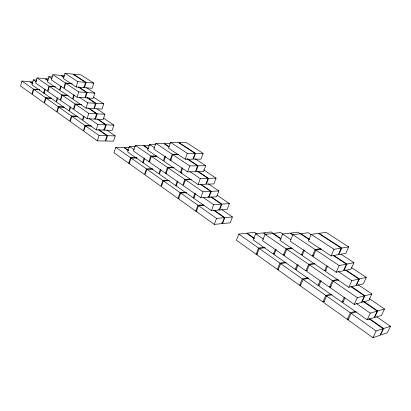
<?xml version="1.0" encoding="UTF-8"?>
<svg xmlns="http://www.w3.org/2000/svg" width="411" height="411" viewBox="0 0 411 411"><rect width="100%" height="100%" fill="white"/><g stroke="black" fill="none" stroke-linecap="round" stroke-linejoin="round"><path stroke-width="0.62" d="M21.932 81.054L20.55 86.022L31.94 94.16L33.373 89.125L21.932 81.054L29.695 81.707L32.818 83.89M36.944 80.15L33.383 79.842L31.966 84.846L43.617 93.014L44.809 93.102M33.769 89.403L32.335 94.443L44.121 102.858L45.606 97.756L33.769 89.403L39.759 89.86M37.041 77.91L35.593 82.996L47.491 91.263L48.986 86.11L37.041 77.91L44.835 78.604L47.959 80.731M43.617 93.014L44.758 89.074M45.164 89.357L44.023 93.297L56.081 101.748L57.263 97.756M52.413 76.98L48.842 76.651L47.357 81.774L59.533 90.071L60.725 86.038M46.017 98.044L44.532 103.151L56.728 111.859L58.264 106.69L46.017 98.044L51.421 98.409M49.402 86.392L47.907 91.55L60.222 100.104L61.773 94.879L49.402 86.392L55.413 86.88M52.829 74.622L51.313 79.832L63.751 88.231L65.318 82.955L52.829 74.622L60.648 75.367L63.777 77.432M57.684 98.049L56.502 102.046L68.981 110.795L70.209 106.742M61.152 86.325L59.955 90.363L72.562 98.953L73.8 94.864M65 73.317L63.448 78.563L76.179 86.993L83.947 87.641L85.56 82.375L72.757 74.078L65 73.317L77.782 81.681L85.56 82.375M58.691 106.988L57.155 112.162L69.783 121.183L71.38 115.943L58.691 106.988L64.111 107.302M62.205 95.177L60.648 100.402L73.41 109.269L75.018 103.973L62.205 95.177L68.231 95.609M72.387 83.813L65.755 83.243L64.183 88.524L77.068 97.227L84.918 97.782L86.546 92.48L78.254 86.998M76.179 86.993L77.782 81.681M70.641 107.045L69.418 111.098L82.344 120.161L83.618 116.056M74.237 95.162L72.999 99.257L86.058 108.16L93.836 108.612L95.491 103.325L87.086 97.72M77.068 97.227L78.696 91.874L65.755 83.243M71.822 116.256L70.224 121.497L83.315 130.847L84.969 125.535L71.822 116.256L77.854 116.539M81.501 104.651L75.465 104.276L73.852 109.578L87.075 118.764L94.931 119.118L96.606 113.801L87.913 107.893M84.527 87.687L86.14 82.426L73.338 74.134L80.946 74.879L93.759 83.109L92.146 88.319L84.527 87.687L83.469 86.988M78.845 87.05L87.137 92.526L85.503 97.823L93.199 98.363L94.828 93.117L86.531 87.687M86.058 108.16L87.707 102.822L79.313 97.171M84.07 116.37L82.796 120.48L96.2 129.871L103.978 130.123L105.678 124.821L97.386 119.133M87.075 118.764L88.745 113.39L75.465 104.276M91.468 126.074L85.426 125.853L83.772 131.176L97.345 140.87L105.206 141.014L106.922 135.676L98.527 129.809M87.666 97.761L96.071 103.361L94.417 108.643L102.036 109.085L103.69 103.855L93.708 97.258M96.909 108.858L104.887 114.227L103.212 119.493L95.516 119.144L97.191 113.832L89.012 108.273M96.2 129.871L97.895 124.518L89.089 118.425M97.345 140.87L99.066 135.476L85.426 125.853M103.515 118.096L113.883 125.139L112.182 130.385L104.558 130.138L106.259 124.841L97.967 119.159M99.113 129.83L107.512 135.692L105.791 141.024L113.487 141.168L115.208 135.887L106.809 130.076M128.232 150.565L123.654 147.364L115.789 147.282L113.996 152.758L128.684 163.249L129.891 163.239M135.45 146.455L129.465 146.383L127.621 151.9L142.674 162.453L143.871 162.443M128.684 163.249L130.549 157.696L136.591 157.68M137.104 158.04L131.063 158.055L129.198 163.614L144.461 174.516L146.403 168.88L152.44 168.777M148.35 148.977L143.187 145.463L135.327 145.36L133.441 150.981L148.874 161.703L150.082 161.693M142.674 162.453L144.204 157.973M144.729 158.338L143.198 162.818L158.841 173.786L160.434 169.24M155.466 144.513L149.491 144.42L147.554 150.087L163.373 160.871L164.981 156.272M148.874 161.703L150.837 156L156.874 156M152.974 169.152L146.938 169.26L144.991 174.896L160.871 186.234L162.89 180.516L168.911 180.316M156.807 156.37L151.376 156.37L149.409 162.073L165.463 173.231L166.671 173.201M168.967 146.943L163.712 143.47L155.867 143.336L153.878 149.106L170.118 160.074L171.32 160.064M160.984 169.62L159.386 174.166L175.667 185.577L176.853 185.531M165.535 156.648L163.922 161.246L180.383 172.471L181.57 172.44M170.55 142.36L168.51 148.176L185.155 159.206L192.877 159.17L194.999 153.334L178.297 142.504L170.55 142.36L187.282 153.308L194.999 153.334M165.463 173.231L167.508 167.441L173.529 167.349M170.118 160.074L172.183 154.217L178.199 154.233M169.471 180.706L163.444 180.907L161.42 186.63L177.948 198.431L179.15 198.364M174.094 167.734L168.073 167.832L166.023 173.617L182.741 185.233L184.873 179.36L190.868 179.165M178.77 154.608L172.754 154.598L170.683 160.454L187.591 171.875L195.384 171.7L197.537 165.823L186.938 158.816M175.667 185.577L177.326 180.968M180.383 172.471L182.063 167.806M185.155 159.206L187.282 153.308M177.896 181.364L176.232 185.978L193.18 197.855L194.362 197.783M197.557 171.428L207.981 178.379L205.793 184.236L198.102 184.549L180.958 172.861L182.638 168.191M177.948 198.431L180.054 192.625L186.06 192.322M187.591 171.875L189.748 165.931L197.537 165.823M186.635 192.728L180.635 193.036L178.523 198.842L195.739 211.136L196.931 211.043M191.454 179.561L185.459 179.761L183.321 185.638L200.738 197.737L208.505 197.275L210.725 191.377L200.136 184.179M195.574 153.334L193.453 159.17L201 159.134L203.121 153.365L186.45 142.653L178.872 142.514L195.574 153.334L203.121 153.365M205.731 165.705L198.117 165.813L195.965 171.69L203.579 171.521L205.731 165.705L195.153 158.78M193.18 197.855L194.912 193.175M198.102 184.549L200.291 178.626L207.981 178.379M195.502 193.586L193.771 198.272L211.429 210.648L219.089 210.047L221.344 204.169L210.925 197.023M195.739 211.136L197.938 205.243L203.317 204.873M200.738 197.737L202.962 191.773L210.725 191.377M216.068 178.117L208.552 178.364L206.368 184.215L213.884 183.912L216.068 178.117L203.589 169.871M203.918 205.295L198.539 205.67L196.34 211.567L214.285 224.385L222.017 223.62L224.308 217.702L213.509 210.155M209.081 197.244L211.305 191.346L218.883 190.961L216.664 196.792L209.081 197.244L208.028 196.52M211.429 210.648L213.689 204.709L221.344 204.169M219.664 210L221.914 204.128L229.395 203.604L227.144 209.41L219.664 210L218.626 209.281M214.285 224.385L216.582 218.4L224.308 217.702M222.592 223.563L224.884 217.65L232.426 216.967L230.139 222.819L222.592 223.563L221.57 222.839M254.275 238.647L246.502 233.212L238.842 234.111L236.428 240.199L256.084 254.234L257.348 254.044M265.28 234.311L263.204 232.888L255.673 233.787L253.191 239.926L273.377 254.075L274.62 253.88M256.084 254.234L258.606 248.054L264.299 247.247M264.987 247.73L259.295 248.542L256.767 254.722L277.317 269.4L278.571 269.174M280.985 239.14L272.647 233.474L265.074 234.398L262.516 240.661L283.333 255.123L284.582 254.923M273.377 254.075L275.262 249.539M276.207 249.467L274.086 254.568L295.196 269.369L296.423 269.138M292.663 234.881L290.053 233.14L282.624 234.07L279.994 240.384L301.381 254.964L302.604 254.763M277.317 269.4L279.963 263.127L285.594 262.161M283.333 255.123L286.01 248.763L291.625 247.925M286.313 262.67L280.682 263.636L278.036 269.914L299.547 285.275L300.785 285.013M292.355 248.424L286.739 249.266L284.058 255.632L305.851 270.772L307.084 270.536M309.283 239.659L300.338 233.746L292.879 234.707L290.161 241.154L312.242 256.068L314.081 255.755M295.196 269.369L297.174 264.766M301.381 254.964L303.631 249.718M298.16 264.705L295.935 269.883L318.042 285.383L319.249 285.116M304.387 250.222L302.126 255.478L324.526 270.746L326.334 270.392M311.199 234.368L308.404 240.872L331.102 255.914L338.294 254.666L341.212 248.131L318.499 233.407L311.199 234.368L334.03 249.302L341.212 248.131M299.547 285.275L302.321 278.899L307.875 277.774M305.851 270.772L308.661 264.309L314.194 263.307M312.242 256.068L315.088 249.518L320.601 248.645M308.63 278.298L303.077 279.434L300.302 285.815L322.841 301.91L324.664 301.453M314.96 263.826L309.426 264.833L306.616 271.301L329.458 287.171L331.276 286.76M321.376 249.158L315.864 250.032L313.012 256.587L336.167 272.226L343.401 270.751L346.375 264.17L333.213 255.472M318.042 285.383L320.118 280.703M324.526 270.746L326.694 265.86M331.102 255.914L334.03 249.302M321.15 280.662L318.818 285.922L341.988 302.167L343.18 301.864M327.48 266.39L325.312 271.281L348.8 287.299L355.89 285.63L358.911 279.079L345.559 270.176M341.747 248.044L338.834 254.573L345.836 253.356L348.733 246.908L326.149 232.4L319.039 233.335L341.747 248.044L348.733 246.908M322.841 301.91L325.748 295.432L331.215 294.122M329.458 287.171L332.407 280.605L337.847 279.423M336.167 272.226L339.152 265.568L346.375 264.17M332.006 294.677L326.54 295.992L323.627 302.475L347.269 319.357L348.466 319.013M338.649 279.968L333.208 281.155L330.254 287.726L354.225 304.381L361.356 302.465L364.434 295.869L350.886 286.657M353.943 262.711L346.915 264.067L343.94 270.644L350.984 269.21L353.943 262.711L341.089 254.301M341.988 302.167L344.233 297.266M348.8 287.299L351.837 280.667L358.911 279.079M345.05 297.831L342.8 302.737L367.121 319.784L374.097 317.667L377.226 311.106L363.478 301.674M366.324 277.415L359.435 278.961L356.419 285.506L363.324 283.883L366.324 277.415L351.462 267.597M347.269 319.357L350.326 312.776L355.69 311.266M354.225 304.381L357.323 297.703L364.434 295.869M356.522 311.846L351.158 313.367L348.102 319.953L372.926 337.683L379.939 335.299L383.134 328.692L368.652 318.571M371.883 293.952L364.963 295.735L361.886 302.326L368.821 300.462L371.883 293.952L358.12 284.684M367.121 319.784L370.265 313.141L377.226 311.106M384.511 308.974L377.745 310.952L374.616 317.513L381.408 315.453L384.511 308.974L369.284 298.627M372.926 337.683L376.142 330.994L383.134 328.692M390.45 326.283L383.653 328.517L380.463 335.124L387.275 332.807L390.45 326.283L376.81 316.845M273.212 233.407L280.595 232.503L282.722 233.936M180.958 172.861L182.145 172.831M129.373 147.426L124.24 147.374L128.309 150.215M149.537 145.551L143.773 145.473L148.422 148.633M170.051 143.573L164.297 143.48L169.029 146.604M99.066 135.476L106.922 135.676M107.512 135.692L115.208 135.887M84.969 125.535L91.011 125.756M97.895 124.518L105.678 124.821M106.259 124.841L113.883 125.139M71.38 115.943L77.412 116.231M88.745 113.39L96.606 113.801M97.191 113.832L104.887 114.227M58.264 106.69L63.684 107.004M75.018 103.973L81.054 104.348M87.707 102.822L95.491 103.325M96.071 103.361L103.69 103.855M45.606 97.756L51.611 98.162M61.773 94.879L67.8 95.316M78.696 91.874L86.546 92.48M87.137 92.526L94.828 93.117M33.373 89.125L39.358 89.583M48.986 86.11L54.997 86.598M32.813 81.969L30.275 81.758L32.88 83.577M65.318 82.955L71.35 83.474M48.601 78.943L45.416 78.66L48.02 80.428M86.14 82.426L93.759 83.109M64.429 75.727L61.234 75.424L63.839 77.145M311.374 234.851L308.158 232.744L300.893 233.679L309.308 239.238M187.519 158.81L198.117 165.813M333.758 255.38L346.915 264.067M300.508 233.921L297.847 232.164L290.603 233.068L293.218 234.809M198.652 171.762L208.552 178.364M346.093 270.063L359.435 278.961M155.867 143.336L172.183 154.217M172.754 154.598L189.748 165.931M292.879 234.707L315.088 249.518M315.864 250.032L339.152 265.568M208.32 183.851L218.883 190.961M48.842 76.651L52.033 78.799M149.491 144.42L154.788 147.991M189.846 171.598L200.291 178.626M282.624 234.07L291.019 239.721M338.181 271.476L351.837 280.667M200.717 184.159L211.305 191.346M216.926 195.133L229.395 203.604M281.026 238.714L271.111 231.943L263.764 232.821L266.359 234.594M351.42 286.534L364.963 295.735M211.501 196.987L221.914 204.128M364.007 301.535L377.745 310.952M135.327 145.36L150.837 156M151.376 156.37L167.508 167.441M168.073 167.832L184.873 179.36M185.459 179.761L202.962 191.773M265.074 234.398L286.01 248.763M286.739 249.266L308.661 264.309M309.426 264.833L332.407 280.605M333.208 281.155L357.323 297.703M94.499 118.445L95.516 119.144M221.868 209.667L232.426 216.967M257.132 234.059L254.548 232.272L247.073 233.145L254.327 238.21M33.383 79.842L36.435 81.959M129.465 146.383L134.156 149.63M203.245 197.475L213.689 204.709M255.673 233.787L263.482 239.192M356.209 303.41L370.265 313.141M103.531 129.424L104.558 130.138M214.085 210.113L224.884 217.65M369.695 318.772L383.653 328.517M115.789 147.282L130.549 157.696M131.063 158.055L146.403 168.88M146.938 169.26L162.89 180.516M163.444 180.907L180.054 192.625M180.635 193.036L197.938 205.243M198.539 205.67L216.582 218.4M238.842 234.111L258.606 248.054M259.295 248.542L279.963 263.127M280.682 263.636L302.321 278.899M303.077 279.434L325.748 295.432M326.54 295.992L350.326 312.776M351.158 313.367L376.142 330.994"/></g></svg>
